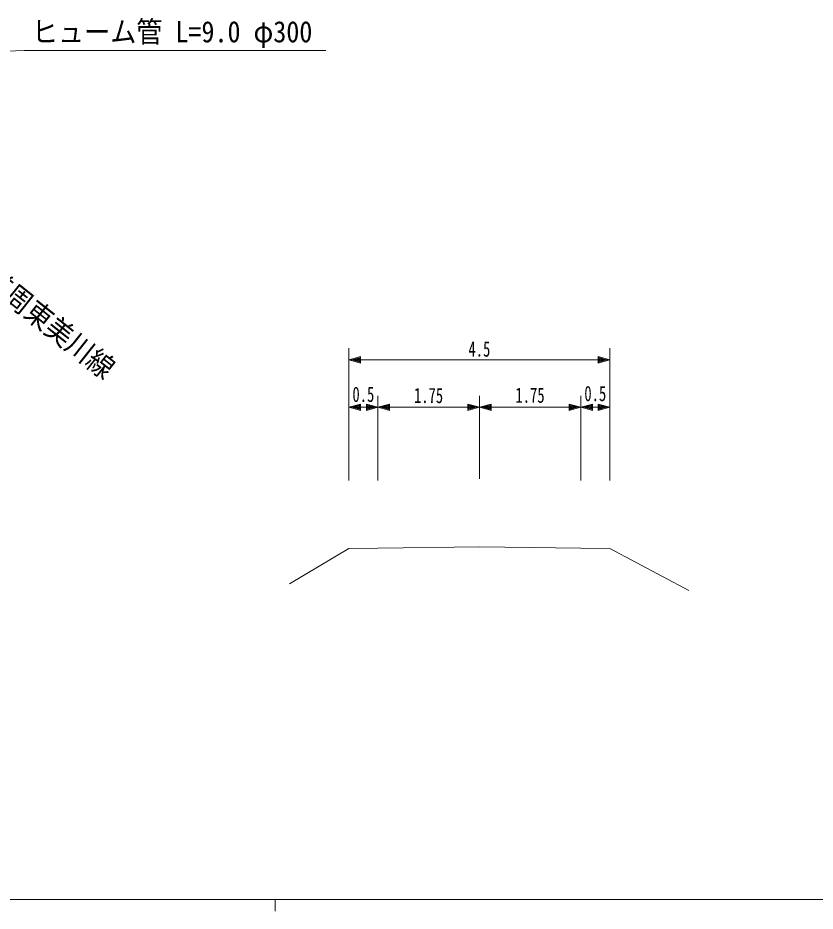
# Model space of a CAD drawing. Units: millimetres on the paper, enlarged 1000 times, with parts at other scales. Extents: x 40000 to 680000, y 20000 to 380000.
# Drawn here: x 145808 to 214557, y 204000 to 281054 of the extents above; entities that cross this region are included whole.
import ezdxf
from ezdxf.enums import TextEntityAlignment as Align

# ---------------------------------------------------------------- set-up
doc = ezdxf.new("R2010")
doc.units = ezdxf.units.MM
doc.header["$LTSCALE"] = 1000
for name, color, linetype, lineweight in [('M-BGD', 7, 'Continuous', 13), ('M-STR-HTXT', 7, 'Continuous', 13), ('M-TTL-BAND', 7, 'Continuous', 13)]:
    doc.layers.add(name, color=color, linetype=linetype, lineweight=lineweight)
doc.layers.add('M-BMK-HTXT', color=7, linetype='Continuous')
doc.styles.add('ＭＳ ゴシック', font='')
doc.styles.get('ＭＳ ゴシック').set_extended_font_data('MS Gothic')

msp = doc.modelspace()

# ---------------------------------------------------------------- linework, layer by layer
at = {"layer": 'M-BGD'}
for p, q in [((174359, 235281), (169228, 232223)), ((174359, 235281), (176859, 235314)), ((176859, 235314), (185608, 235431)), ((185608, 235431), (194358, 235314)), ((196858, 235281), (194358, 235314)), ((196858, 235281), (203675, 231647))]:
    msp.add_line(p, q, dxfattribs=at)
at = {"layer": 'M-STR-HTXT'}
for p, q in [((129427, 277592), (146355, 278243)), ((146355, 278243), (172372, 278243)), ((174360, 241153), (174360, 252560)), ((196858, 252556), (196858, 241148)), ((174359, 251558), (175359, 251838)), ((175359, 251278), (174359, 251558)), ((174359, 251556), (196858, 251556)), ((174360, 251561), (175360, 251840)), ((175360, 251280), (174360, 251561)), ((174639, 251558), (175319, 251758)), ((175319, 251358), (174639, 251558)), ((174640, 251560), (175320, 251760)), ((175320, 251360), (174640, 251560)), ((174799, 251558), (175279, 251678)), ((175279, 251438), (174799, 251558)), ((174800, 251560), (175280, 251680)), ((175280, 251440), (174800, 251560)), ((175039, 251558), (175239, 251598)), ((175239, 251518), (175039, 251558)), ((175040, 251560), (175240, 251600)), ((175240, 251520), (175040, 251560)), ((175239, 251598), (175239, 251518)), ((175240, 251600), (175240, 251520)), ((175279, 251678), (175279, 251438)), ((175280, 251680), (175280, 251440)), ((175319, 251758), (175319, 251358)), ((175320, 251760), (175320, 251360)), ((175359, 251838), (175359, 251278)), ((175360, 251840), (175360, 251280)), ((195858, 251276), (195858, 251836)), ((195858, 251836), (196858, 251556)), ((196858, 251556), (195858, 251276)), ((195898, 251356), (195898, 251756)), ((195898, 251756), (196578, 251556)), ((196578, 251556), (195898, 251356)), ((195938, 251436), (195938, 251676)), ((195938, 251676), (196418, 251556)), ((196418, 251556), (195938, 251436)), ((195978, 251516), (195978, 251596)), ((195978, 251596), (196178, 251556)), ((196178, 251556), (195978, 251516)), ((176859, 248463), (176859, 241153)), ((185608, 248461), (185608, 241299)), ((194358, 248461), (194358, 241148)), ((196858, 248461), (196858, 241299)), ((174359, 247463), (175359, 247743)), ((175359, 247183), (174359, 247463)), ((174359, 247463), (176859, 247463)), ((174360, 247465), (175360, 247745)), ((175360, 247185), (174360, 247465)), ((174639, 247463), (175319, 247663)), ((175319, 247263), (174639, 247463)), ((174640, 247465), (175320, 247665)), ((175320, 247265), (174640, 247465)), ((174799, 247463), (175279, 247583)), ((175279, 247343), (174799, 247463)), ((174800, 247465), (175280, 247585)), ((175280, 247345), (174800, 247465)), ((175039, 247463), (175239, 247503)), ((175239, 247423), (175039, 247463)), ((175040, 247465), (175240, 247505)), ((175240, 247425), (175040, 247465)), ((175239, 247503), (175239, 247423)), ((175240, 247505), (175240, 247425)), ((175279, 247583), (175279, 247343)), ((175280, 247585), (175280, 247345)), ((175319, 247663), (175319, 247263)), ((175320, 247665), (175320, 247265)), ((175359, 247743), (175359, 247183)), ((175360, 247745), (175360, 247185)), ((175859, 247183), (175859, 247743)), ((175859, 247743), (176859, 247463)), ((176859, 247463), (175859, 247183)), ((175899, 247263), (175899, 247663)), ((175899, 247663), (176579, 247463)), ((176579, 247463), (175899, 247263)), ((175939, 247343), (175939, 247583)), ((175939, 247583), (176419, 247463)), ((176419, 247463), (175939, 247343)), ((175979, 247423), (175979, 247503)), ((175979, 247503), (176179, 247463)), ((176179, 247463), (175979, 247423)), ((176859, 247463), (177859, 247743)), ((177859, 247183), (176859, 247463)), ((176859, 247461), (185608, 247461)), ((177139, 247463), (177819, 247663)), ((177819, 247263), (177139, 247463)), ((177299, 247463), (177779, 247583)), ((177779, 247343), (177299, 247463)), ((177539, 247463), (177739, 247503)), ((177739, 247423), (177539, 247463)), ((177739, 247503), (177739, 247423)), ((177779, 247583), (177779, 247343)), ((177819, 247663), (177819, 247263)), ((177859, 247743), (177859, 247183)), ((184608, 247181), (184608, 247741)), ((184608, 247741), (185608, 247461)), ((185608, 247461), (184608, 247181)), ((184648, 247261), (184648, 247661)), ((184648, 247661), (185328, 247461)), ((185328, 247461), (184648, 247261)), ((184688, 247341), (184688, 247581)), ((184688, 247581), (185168, 247461)), ((185168, 247461), (184688, 247341)), ((184728, 247421), (184728, 247501)), ((184728, 247501), (184928, 247461)), ((184928, 247461), (184728, 247421)), ((185608, 247461), (186608, 247741)), ((186608, 247181), (185608, 247461)), ((185608, 247461), (194358, 247461)), ((185888, 247461), (186568, 247661)), ((186568, 247261), (185888, 247461)), ((186048, 247461), (186528, 247581)), ((186528, 247341), (186048, 247461)), ((186288, 247461), (186488, 247501)), ((186488, 247421), (186288, 247461)), ((186488, 247501), (186488, 247421)), ((186528, 247581), (186528, 247341)), ((186568, 247661), (186568, 247261)), ((186608, 247741), (186608, 247181)), ((193358, 247181), (193358, 247741)), ((193358, 247741), (194358, 247461)), ((194358, 247461), (193358, 247181)), ((193398, 247261), (193398, 247661)), ((193398, 247661), (194078, 247461)), ((194078, 247461), (193398, 247261)), ((193438, 247341), (193438, 247581)), ((193438, 247581), (193918, 247461)), ((193918, 247461), (193438, 247341)), ((193478, 247421), (193478, 247501)), ((193478, 247501), (193678, 247461)), ((193678, 247461), (193478, 247421)), ((194358, 247461), (195358, 247741)), ((195358, 247181), (194358, 247461)), ((194358, 247461), (196858, 247461)), ((194638, 247461), (195318, 247661)), ((195318, 247261), (194638, 247461)), ((194798, 247461), (195278, 247581)), ((195278, 247341), (194798, 247461)), ((195038, 247461), (195238, 247501)), ((195238, 247421), (195038, 247461)), ((195238, 247501), (195238, 247421)), ((195278, 247581), (195278, 247341)), ((195318, 247661), (195318, 247261)), ((195358, 247741), (195358, 247181)), ((195858, 247181), (195858, 247741)), ((195858, 247741), (196858, 247461)), ((196858, 247461), (195858, 247181)), ((195898, 247261), (195898, 247661)), ((195898, 247661), (196578, 247461)), ((196578, 247461), (195898, 247261)), ((195938, 247341), (195938, 247581)), ((195938, 247581), (196418, 247461)), ((196418, 247461), (195938, 247341)), ((195978, 247421), (195978, 247501)), ((195978, 247501), (196178, 247461)), ((196178, 247461), (195978, 247421))]:
    msp.add_line(p, q, dxfattribs=at)
at = {"layer": 'M-TTL-BAND'}
for p, q in [((40000, 205000), (579000, 205000)), ((168000, 205000), (168000, 204000))]:
    msp.add_line(p, q, dxfattribs=at)

# ---------------------------------------------------------------- texts
at = {"layer": 'M-BMK-HTXT', "style": 'ＭＳ ゴシック', "width": 0.9}
msp.add_text('主要地方道周東美川線', height=1833, rotation=321.6, dxfattribs=at).set_placement((135281, 263337), align=Align.BOTTOM_LEFT)
at = {"layer": 'M-STR-HTXT', "style": 'ＭＳ ゴシック'}
for s, height, width, p in [('ヒューム管 L=9.0 φ300', 1833, 0.9, (147022, 278391)), ('4.5', 1320, 0.7, (184663, 251435)), ('0.5', 1320, 0.7, (174657, 247528)), ('1.75', 1320, 0.7, (179964, 247430)), ('1.75', 1320, 0.7, (188713, 247451)), ('0.5', 1320, 0.7, (194656, 247597))]:
    msp.add_text(s, height=height, dxfattribs=dict(at, width=width)).set_placement(p, align=Align.BOTTOM_LEFT)

doc.saveas('drawing.dxf')
